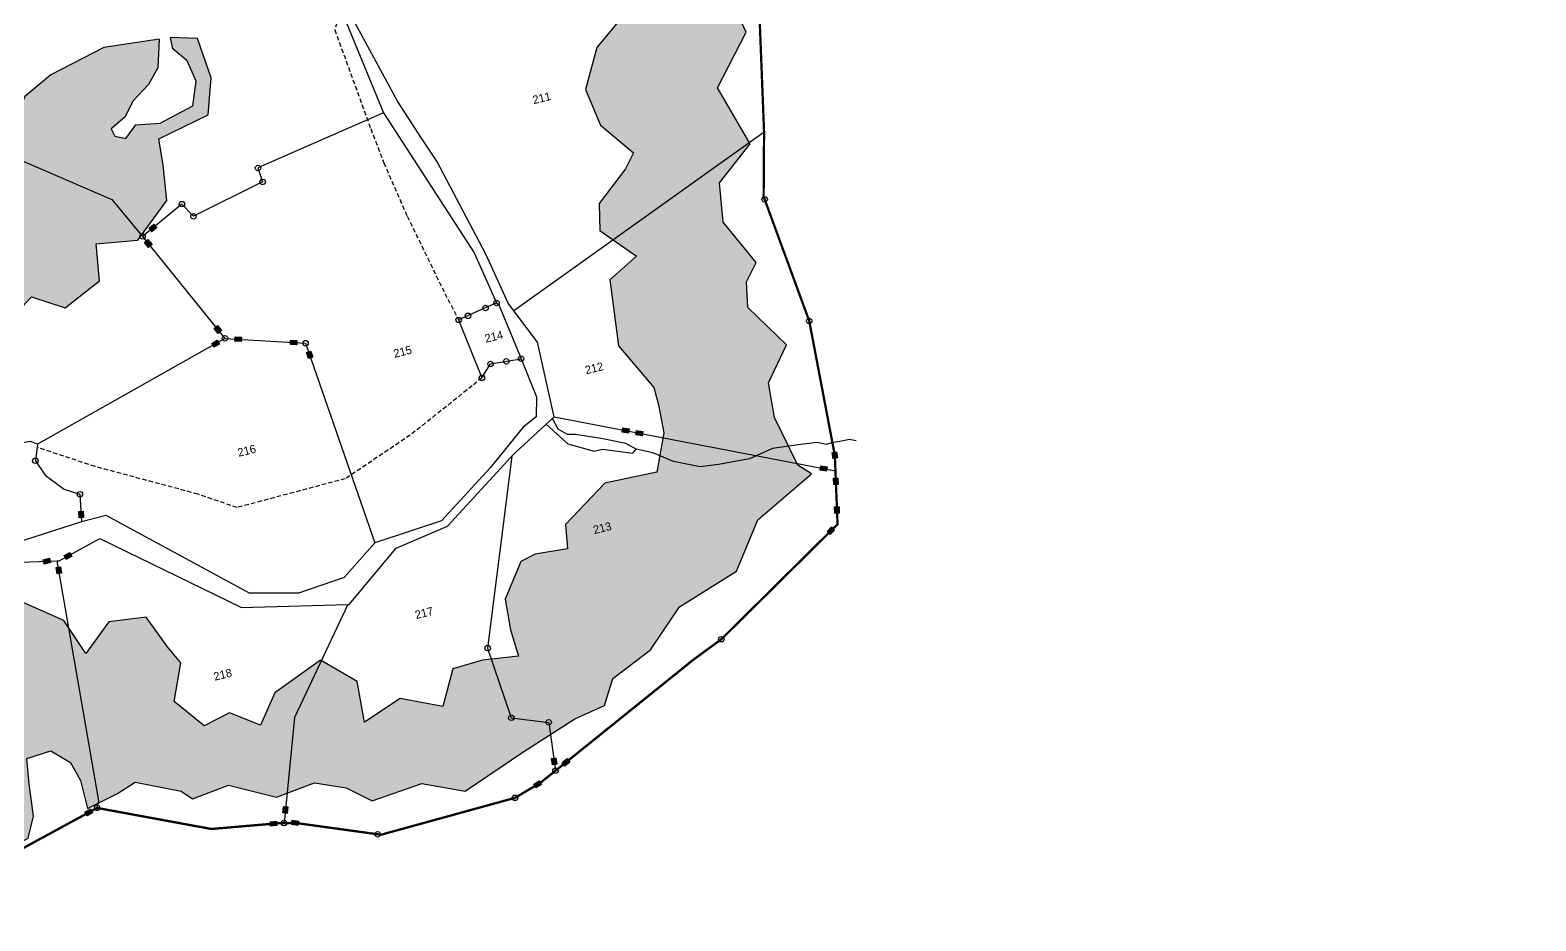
# Model space of a CAD drawing. Header units: metres. Extents: x 314244 to 319090, y 1897847 to 1902845.
# Drawn here: x 317203 to 318906, y 1898064 to 1899071 of the extents above; entities that cross this region are included whole.
import ezdxf

# ---------------------------------------------------------------- set-up
doc = ezdxf.new("R2010")
doc.units = ezdxf.units.M
doc.header["$MEASUREMENT"] = 0
doc.linetypes.add('DASHED', pattern=[0.75, 0.5, -0.25])
for name, color, linetype in [('LINE_FOOTPATH', 1, 'DASHED'), ('LINE_WATER', 4, 'Continuous'), ('POLY_HATCH', 12, 'Continuous'), ('POLY_PARCEL', 6, 'Continuous'), ('POLY_WATER', 4, 'Continuous'), ('SYM_STONE', 1, 'Continuous'), ('TEXT_PARCEL', 7, 'Continuous'), ('V_BOUND_LINE', 7, 'Continuous')]:
    doc.layers.add(name, color=color, linetype=linetype)
doc.styles.add('TEXT_MAP', font='KRDEV050.TTF')

# ---------------------------------------------------------------- blocks, each defined once
blk = doc.blocks.new('STONE')
blk.add_circle((0, 0), 0.851)
blk = doc.blocks.new('STONESQUAREFILLED')
blk.add_hatch(color=256).paths.add_polyline_path([(0.7, -0.48), (0.7, 0.48), (-0.7, 0.48), (-0.7, -0.48)])
blk.add_lwpolyline([(-0.7, 0.48), (0.7, 0.48), (0.7, -0.48), (-0.7, -0.48)], close=True)

msp = doc.modelspace()

# ---------------------------------------------------------------- hatches: boundary and pattern name
at = {"layer": 'POLY_HATCH'}
h = msp.add_hatch(dxfattribs=at)
h.set_pattern_fill('ZIGZAG', color=256, scale=5.181519, angle=13.8093, style=0)
h.set_pattern_definition([(13.80926, (316196.78, 1897551.823), (12.049036, 19.90258), [16.45132, -16.45132]), (103.80926, (316212.756, 1897555.75), (-19.90258, 12.049036), [16.45132, -16.45132])])
h.paths.add_polyline_path([(317980.2, 1899005.3), (318012.7, 1899068.4), (317988.2, 1899121.1), (317992.4, 1899140.9), (318016.4, 1899174.1), (318012.9, 1899186), (318003.2, 1899222.9), (318057, 1899263.4), (318081.1, 1899316), (318090.8, 1899333.5), (318115.2, 1899340.1), (318178.4, 1899303), (318247.2, 1899316.8), (318258.4, 1899362.6), (318295.8, 1899383.3), (318264.7, 1899416.2), (318238.5, 1899440.4), (318219.2, 1899435.4), (318188.5, 1899417.4), (318169, 1899404.1), (318144.8, 1899410), (318132.5, 1899412.1), (318120.3, 1899453.7), (318078.6, 1899451.7), (318026.8, 1899417.1), (318010.5, 1899372), (317973.8, 1899375.3), (317958, 1899350.1), (317961.1, 1899310.9), (317933, 1899264.6), (317925.7, 1899222.7), (317950.8, 1899179.5), (317941.7, 1899167.8), (317909.1, 1899180.5), (317884.6, 1899140), (317889.6, 1899106.8), (317843.7, 1899051.1), (317830.9, 1899003.6), (317847.8, 1898963.3), (317885, 1898931.7), (317876.2, 1898913.9), (317846.3, 1898874.7), (317846.9, 1898844.1), (317888.6, 1898815), (317858.2, 1898788.1), (317868.3, 1898713.6), (317908.2, 1898666.4), (317913.5, 1898647.1), (317919.5, 1898615.4), (317911.6, 1898570.9), (317852.6, 1898558.3), (317808.2, 1898511.7), (317810.6, 1898484.1), (317773.8, 1898478.2), (317757.7, 1898469.9), (317739.9, 1898427.3), (317746, 1898392.5), (317755.1, 1898362.9), (317714.2, 1898358.4), (317680.9, 1898348.4), (317669.4, 1898306.1), (317621.4, 1898315), (317581, 1898288.1), (317572.8, 1898334.3), (317531.1, 1898358.5), (317479.4, 1898321.4), (317463.2, 1898284.8), (317428.4, 1898298.8), (317399.4, 1898284.2), (317365.7, 1898311.6), (317373.2, 1898355.3), (317358, 1898373.5), (317334.1, 1898407.1), (317291.6, 1898401.6), (317265.8, 1898365.9), (317241, 1898403), (317184.7, 1898427.9), (317131, 1898409.1), (317074.3, 1898367), (317063.6, 1898387.5), (317017.9, 1898381.9), (316995.6, 1898335.1), (317006.3, 1898258.3), (317028.2, 1898223), (317054.6, 1898220.1), (317064.5, 1898161.8), (317082.6, 1898141.8), (317164.5, 1898137.6), (317200.5, 1898157.1), (317206.6, 1898182), (317201.8, 1898218.6), (317198.9, 1898247.2), (317226.1, 1898256), (317248.3, 1898242.6), (317259.6, 1898222.3), (317267.6, 1898190.6), (317301.6, 1898207.6), (317321.6, 1898220.6), (317373.7, 1898210.3), (317386.5, 1898201.5), (317427.2, 1898217.2), (317481.3, 1898203.6), (317524.4, 1898219.8), (317560.3, 1898214.2), (317589.6, 1898199.5), (317645.6, 1898218.9), (317694.8, 1898210.3), (317759.8, 1898254.5), (317818.9, 1898292.2), (317852.2, 1898307.2), (317861.7, 1898337.7), (317904.5, 1898370.1), (317937, 1898418.8), (318001.8, 1898459.1), (318025.8, 1898517), (318086.4, 1898568.8), (318071.1, 1898578.8), (318044.5, 1898632.8), (318037.9, 1898671.8), (318058.3, 1898714.9), (318014.6, 1898756.9), (318012.8, 1898786.2), (318023.9, 1898807.7), (317986.6, 1898853.6), (317982.3, 1898898), (318017, 1898942.2)])
h.paths.add_polyline_path([(317378, 1899343.4), (317373.2, 1899366), (317398.5, 1899391.5), (317468.6, 1899435.6), (317460.2, 1899466.6), (317481.5, 1899483.3), (317516.9, 1899486.7), (317534.7, 1899536.4), (317593, 1899559.2), (317607.2, 1899604.9), (317602.1, 1899635.2), (317644.7, 1899634.1), (317662.1, 1899673), (317665.4, 1899713), (317723.3, 1899737.3), (317736.8, 1899785.9), (317728.8, 1899821.6), (317779.3, 1899876.3), (317786.5, 1899906.5), (317882.5, 1899914), (317903.8, 1899936.9), (317918.1, 1899919.6), (317918.5, 1899902.1), (317913.5, 1899875.5), (317920.8, 1899842.7), (317907.9, 1899829.5), (317887.7, 1899808.4), (317881.5, 1899773.8), (317903.9, 1899717.1), (317954.4, 1899684.1), (318022.4, 1899686.2), (318139.1, 1899691.1), (318193.8, 1899716.1), (318235.1, 1899739.3), (318259, 1899705.9), (318292, 1899720.6), (318319.4, 1899753), (318315.5, 1899795.8), (318348.1, 1899792.4), (318417.7, 1899794.6), (318473.4, 1899834), (318489.5, 1899873.2), (318523.5, 1899873.8), (318555.5, 1899931.3), (318569.9, 1899943.8), (318624, 1899960.1), (318635.9, 1900002), (318665.1, 1899993), (318700.1, 1900018.9), (318702.8, 1900034.6), (318745.3, 1900034.8), (318789.1, 1900064.1), (318791.5, 1900071.4), (318816, 1900076.7), (318861.1, 1900095.5), (318878.7, 1900120.8), (318795.5, 1900111.2), (318776.5, 1900113.1), (318738.4, 1900085.2), (318694.2, 1900091.7), (318676.3, 1900089.1), (318644.3, 1900041.1), (318608.5, 1900037.7), (318571.5, 1900005.3), (318527.9, 1900004.7), (318506.4, 1899962.9), (318466.6, 1899932.2), (318424.2, 1899887.7), (318407.1, 1899886.5), (318403.4, 1899908.9), (318377.1, 1899913.2), (318374.1, 1899935.2), (318397.9, 1900004.5), (318433, 1900054.4), (318466.4, 1900120.7), (318487.3, 1900135.9), (318495.5, 1900178.1), (318532.5, 1900215.3), (318528.7, 1900277.2), (318539.7, 1900308), (318579.5, 1900324.3), (318567.1, 1900399.1), (318599, 1900442.2), (318568, 1900483.1), (318546.6, 1900519.1), (318543.2, 1900559.5), (318505.1, 1900590.3), (318495.6, 1900641.2), (318443.4, 1900685.2), (318428.3, 1900753.9), (318361, 1900784), (318326, 1900831), (318275.8, 1900822.9), (318230.1, 1900845.7), (318224.2, 1900823.3), (318219, 1900773.6), (318211.5, 1900758), (318243.1, 1900738.9), (318251, 1900704.3), (318247.6, 1900671.8), (318281.3, 1900654.3), (318289, 1900630.5), (318278.8, 1900596.3), (318306.5, 1900573.8), (318315.6, 1900549.1), (318300.5, 1900500.5), (318327.3, 1900447.8), (318325, 1900415.6), (318289.1, 1900366.7), (318305.4, 1900324.6), (318309.9, 1900289.2), (318283.9, 1900260.7), (318276.9, 1900242.8), (318270, 1900185.5), (318245.2, 1900152.4), (318260.1, 1900108.8), (318254.4, 1900070.9), (318242.9, 1900047.2), (318262.9, 1900016.8), (318256.2, 1899983.4), (318253, 1899949.7), (318280.4, 1899909.2), (318276.5, 1899883.7), (318250.5, 1899864.8), (318244.8, 1899817.3), (318220.8, 1899785.7), (318167.5, 1899756.4), (318161.2, 1899774.6), (318125.1, 1899767.5), (318050, 1899770.6), (318001.4, 1899785.6), (317987.5, 1899800.7), (317987.5, 1899842), (317967.7, 1899866.4), (317970.4, 1899935.9), (317957.5, 1899976.4), (317962.7, 1900035.7), (317940.6, 1900045.2), (317907.6, 1900035.4), (317869.4, 1900051.7), (317836.4, 1900027.4), (317786.3, 1900028.9), (317760.3, 1899990.8), (317725.6, 1899958.9), (317695.8, 1899911.5), (317653.5, 1899886.1), (317643.2, 1899823.2), (317609.1, 1899798.6), (317577, 1899794.9), (317571.6, 1899751.1), (317559.7, 1899723.7), (317503.9, 1899704.6), (317506.7, 1899661.6), (317478.1, 1899628.8), (317446, 1899610.8), (317439.2, 1899572.6), (317382.2, 1899543.6), (317380.2, 1899515), (317361, 1899478.6), (317312.6, 1899433.8), (317321, 1899382.6), (317280.2, 1899326.5), (317302, 1899276.8), (317305.4, 1899245.9), (317295.8, 1899214.3), (317307, 1899151.8), (317321.3, 1899137.4), (317378.6, 1899119.1), (317415.7, 1899094.8), (317467.7, 1899081.8), (317477.2, 1899168.7), (317446, 1899204.8), (317453.7, 1899270.5), (317446, 1899298.6), (317404.3, 1899333.7)])
h.paths.add_polyline_path([(318317.7, 1899916.3), (318305.6, 1899937.5), (318306.7, 1899967.6), (318312.2, 1899985.2), (318313.4, 1900013.3), (318305.4, 1900032.6), (318301.3, 1900056.1), (318305.2, 1900066.9), (318314.5, 1900088.8), (318304.6, 1900115.7), (318297.4, 1900138.5), (318309, 1900151.1), (318319.8, 1900147.2), (318321.3, 1900141.1), (318324.3, 1900135.3), (318333.5, 1900124.5), (318337.3, 1900096), (318354.1, 1900067.4), (318349.8, 1900045.1), (318340.5, 1900029.8), (318341.9, 1900004), (318346.7, 1899964.3), (318338.6, 1899957.4), (318329.7, 1899934)], flags=16)
h.paths.add_polyline_path([(318409.3, 1900315.2), (318404.4, 1900328.7), (318393.3, 1900347.2), (318372.9, 1900380.8), (318390.8, 1900410.3), (318389.4, 1900442.6), (318382.2, 1900465.4), (318355.6, 1900496.7), (318361.2, 1900510.9), (318365.5, 1900526.6), (318366.4, 1900549.7), (318361.5, 1900576.3), (318350.4, 1900594.8), (318330.8, 1900608), (318331.2, 1900619.5), (318334, 1900628.3), (318339, 1900647.6), (318326.8, 1900670.7), (318316.1, 1900687.7), (318300.7, 1900697), (318306.2, 1900714.7), (318298.6, 1900732.4), (318280.2, 1900754), (318259.1, 1900773.3), (318261.5, 1900790.3), (318278, 1900775.2), (318283.3, 1900774.4), (318297.2, 1900777.8), (318319.2, 1900781.6), (318317.2, 1900769.6), (318304.5, 1900761.6), (318304.8, 1900747), (318313.2, 1900732.7), (318325.5, 1900722.7), (318337.8, 1900712.6), (318361.3, 1900710.2), (318377.8, 1900702.8), (318361.2, 1900697.1), (318358.4, 1900681.7), (318365.3, 1900654), (318384.4, 1900622.8), (318420.1, 1900610.3), (318411.3, 1900606.5), (318404.3, 1900601.5), (318398.1, 1900586.9), (318400.7, 1900556.5), (318412.9, 1900526.8), (318425.9, 1900513.7), (318457.9, 1900510.1), (318479.1, 1900523.5), (318491, 1900521.5), (318494.4, 1900501.1), (318505.8, 1900474.5), (318531.5, 1900449.8), (318552.7, 1900437), (318541.5, 1900435.9), (318523, 1900437.9), (318498, 1900439.9), (318467.2, 1900438.9), (318444.1, 1900433.2), (318437, 1900408.6), (318442.3, 1900373.9), (318438.7, 1900348.5), (318422.8, 1900326.7)], flags=16)
h.paths.add_polyline_path([(317298.7, 1898950.7), (317294.3, 1898958.9), (317309.7, 1898972), (317319.1, 1898990.6), (317336.8, 1899008.9), (317347.3, 1899027.8), (317348.6, 1899060.3), (317286.2, 1899051), (317226.1, 1899020), (317196.7, 1898995.5), (317173.7, 1898940.2), (317109.7, 1898920.2), (317103, 1898917.7), (317092, 1898905.7), (317082.5, 1898876.8), (317095.7, 1898842.7), (317111, 1898734.4), (317183.2, 1898746.3), (317204.4, 1898769.2), (317242.4, 1898756.8), (317281.1, 1898787), (317277.3, 1898829), (317324.4, 1898833), (317357.4, 1898878), (317353.2, 1898917.9), (317348.4, 1898947.6), (317404, 1898974.9), (317407.4, 1899016.6), (317392, 1899060.9), (317361.5, 1899062.3), (317364.1, 1899049.4), (317380.2, 1899035.9), (317390.5, 1899012.8), (317386.8, 1898985.1), (317349.7, 1898965.5), (317322.3, 1898963.5), (317311, 1898947.9)], flags=17)
h.paths.add_polyline_path([(316939.2, 1898975), (316989.6, 1898943.3), (317035.3, 1898910.6), (317057.7, 1898912.4), (317067.1, 1898912.3), (317079.4, 1898914.2), (317092.9, 1898921), (317096.7, 1898941.5), (317069.3, 1898972.5), (317067.6, 1899020.6), (317063.4, 1899059.6), (317047.3, 1899088.6), (317027.7, 1899083.1), (316975.5, 1899068.5), (316942.8, 1899058.3), (316940.1, 1899047.6)], flags=17)
h.paths.add_polyline_path([(318458.8, 1899743.6), (318520.7, 1899751.1), (318558, 1899801.5), (318600.8, 1899812.7), (318628.5, 1899851), (318667.3, 1899866.8), (318695.9, 1899878.7), (318721.7, 1899924.9), (318774, 1899937.1), (318775.3, 1899974.4), (318811, 1900014.7), (318863.7, 1900031.1), (318905.7, 1900096.6), (318895, 1900106.2), (318864.9, 1900083.1), (318846.4, 1900041.5), (318800.4, 1900049.1), (318760.8, 1900002.3), (318744.8, 1899990.6), (318751.5, 1899969.9), (318749.9, 1899949.6), (318737, 1899948.4), (318724.7, 1899953.5), (318707.6, 1899957.3), (318693.8, 1899951.9), (318687.1, 1899938.2), (318684.6, 1899915.4), (318678.6, 1899886.7), (318666.9, 1899880.8), (318650, 1899879.7), (318629.1, 1899874.5), (318616.7, 1899863.4), (318602.4, 1899843.8), (318589.3, 1899827.5), (318581.9, 1899828.7), (318568.6, 1899825.4), (318549.3, 1899813.6), (318536.2, 1899797.3), (318518.5, 1899766.7), (318490.7, 1899760.9), (318467.9, 1899763.3), (318442.9, 1899758.2), (318442.9, 1899762.3), (318459.1, 1899770.3), (318491.6, 1899776.5), (318492.6, 1899782.7), (318476.3, 1899789.1), (318449.2, 1899808.4), (318405.5, 1899786.9), (318368.3, 1899770.3), (318360.3, 1899751.3), (318362.9, 1899682.9), (318424.2, 1899647.6), (318461.4, 1899677), (318459.4, 1899687.1), (318433.8, 1899712.9)])

# ---------------------------------------------------------------- linework, layer by layer
at = {"layer": 'LINE_FOOTPATH', "ltscale": 10}
for points in [[(317551.7, 1899085.7), (317547.3, 1899070.9), (317587.9, 1898959.2), (317602.8, 1898920.5), (317629.2, 1898860.3), (317671.8, 1898772.9), (317687.4, 1898743)], [(317713.7, 1898677.5), (317702.8, 1898668.6), (317632.7, 1898612.7), (317559.2, 1898563.4), (317500.9, 1898548), (317436.9, 1898530.8), (317392.5, 1898546), (317276.3, 1898577.2), (317210.6, 1898598.9)]]:
    msp.add_lwpolyline(points, dxfattribs=at)
at = {"layer": 'LINE_WATER'}
for points in [[(318110.1, 1898604.3), (318110.1, 1898604.3), (318103.1, 1898602.3), (318093, 1898604.5), (318071.4, 1898601.8), (318042.5, 1898597.6), (318016.2, 1898586.1), (317981.3, 1898579.4), (317960.7, 1898576.9), (317930.4, 1898582.8), (317907, 1898592.7), (317888.2, 1898596.9)], [(318110.1, 1898604.3), (318113.6, 1898605), (318122.5, 1898606.8), (318129.1, 1898608.2), (318137, 1898606.5)]]:
    msp.add_lwpolyline(points, dxfattribs=at)
at = {"layer": 'POLY_HATCH'}
for points in [[(317889.6, 1899106.8), (317843.7, 1899051.1), (317830.9, 1899003.6), (317847.8, 1898963.3), (317885, 1898931.7), (317876.2, 1898913.9), (317846.3, 1898874.7), (317846.9, 1898844.1), (317888.6, 1898815), (317858.2, 1898788.1), (317868.3, 1898713.6), (317908.2, 1898666.4), (317913.5, 1898647.1), (317919.5, 1898615.4), (317911.6, 1898570.9), (317852.6, 1898558.3), (317808.2, 1898511.7), (317810.6, 1898484.1), (317773.8, 1898478.2), (317757.7, 1898469.9), (317739.9, 1898427.3), (317746, 1898392.5), (317755.1, 1898362.9), (317714.2, 1898358.4), (317680.9, 1898348.4), (317669.4, 1898306.1), (317621.4, 1898315), (317581, 1898288.1), (317572.8, 1898334.3), (317531.1, 1898358.5), (317479.4, 1898321.4), (317463.2, 1898284.8)], [(318071.1, 1898578.8), (318044.5, 1898632.8), (318037.9, 1898671.8), (318058.3, 1898714.9), (318014.6, 1898756.9), (318012.8, 1898786.2), (318023.9, 1898807.7), (317986.6, 1898853.6), (317982.3, 1898898), (318017, 1898942.2), (317980.2, 1899005.3), (318012.7, 1899068.4), (317988.2, 1899121.1)], [(317082.5, 1898876.8), (317095.7, 1898842.7), (317111, 1898734.4), (317183.2, 1898746.3), (317204.4, 1898769.2), (317242.4, 1898756.8), (317281.1, 1898787), (317277.3, 1898829), (317324.4, 1898833), (317357.4, 1898878), (317353.2, 1898917.9), (317348.4, 1898947.6), (317404, 1898974.9), (317407.4, 1899016.6), (317392, 1899060.9), (317361.4, 1899062.3)], [(317348.6, 1899060.3), (317286.2, 1899051), (317226.1, 1899020), (317196.7, 1898995.5), (317173.7, 1898940.2), (317109.7, 1898920.2)], [(317348.6, 1899060.3), (317347.3, 1899027.8), (317336.8, 1899008.9), (317319.1, 1898990.6), (317309.7, 1898972), (317294.3, 1898958.9), (317298.7, 1898950.7), (317311, 1898947.9), (317322.3, 1898963.5), (317349.7, 1898965.5), (317386.8, 1898985.1), (317390.5, 1899012.8), (317380.2, 1899035.9), (317364.1, 1899049.4), (317361.5, 1899062.3)], [(317267.6, 1898190.6), (317301.6, 1898207.6), (317321.6, 1898220.6), (317373.7, 1898210.3), (317386.5, 1898201.5), (317427.2, 1898217.2), (317481.3, 1898203.6), (317524.4, 1898219.8), (317560.3, 1898214.2), (317589.6, 1898199.5), (317645.6, 1898218.9), (317694.8, 1898210.3), (317759.8, 1898254.5), (317818.9, 1898292.2), (317852.2, 1898307.2), (317861.7, 1898337.7), (317904.5, 1898370.1), (317937, 1898418.8), (318001.8, 1898459.1), (318025.8, 1898517), (318086.4, 1898568.8), (318071.1, 1898578.8)], [(317463.2, 1898284.8), (317428.4, 1898298.8), (317399.4, 1898284.2), (317365.7, 1898311.6), (317373.2, 1898355.3), (317358, 1898373.5), (317334.1, 1898407.1), (317291.6, 1898401.6), (317265.8, 1898365.9), (317241, 1898403), (317184.7, 1898427.9), (317131, 1898409.1), (317074.3, 1898367), (317063.6, 1898387.5), (317017.9, 1898381.9), (316995.6, 1898335.1), (317006.3, 1898258.3), (317028.2, 1898223), (317054.6, 1898220.1), (317064.5, 1898161.8), (317082.6, 1898141.8), (317164.5, 1898137.6), (317200.5, 1898157.1)], [(317200.5, 1898157.1), (317206.6, 1898182), (317201.8, 1898218.6), (317198.9, 1898247.2), (317226.1, 1898256), (317248.3, 1898242.6), (317259.6, 1898222.3), (317267.6, 1898190.6)]]:
    msp.add_lwpolyline(points, dxfattribs=at)
at = {"layer": 'POLY_PARCEL'}
for points in [[(317602.3, 1898977.1), (317460.4, 1898914.7), (317465.7, 1898899), (317387.5, 1898860.1), (317374.4, 1898873.9), (317329.9, 1898837.3)], [(317114, 1898954.4), (317170.3, 1898932.9), (317295, 1898879.1), (317329.9, 1898837.3)], [(318032.8, 1898955.1), (317749.9, 1898753.2)], [(317329.9, 1898837.3), (317423.1, 1898722.1)], [(317730.3, 1898762.1), (317687.4, 1898743), (317713.7, 1898677.5), (317723.5, 1898693.2), (317758, 1898699.1)], [(317423.1, 1898722.1), (317211.1, 1898602.5)], [(317423.1, 1898722.1), (317514.3, 1898716.7), (317592.6, 1898491)], [(317795.5, 1898633.3), (318113.5, 1898572.5)], [(317211.1, 1898602.5), (317203, 1898605.7), (317185.4, 1898602.4), (317148.4, 1898626.3), (317135.7, 1898621), (317109, 1898629.3)], [(317211.1, 1898602.5), (317208.7, 1898583.7), (317219.9, 1898567.6), (317241.4, 1898551.5), (317259, 1898545.9), (317261, 1898514.7)], [(317747.7, 1898589), (317720.2, 1898372), (317746.8, 1898293.2), (317789.2, 1898288), (317796.9, 1898233.3)], [(317278.5, 1898191.3), (317280.3, 1898199.5), (317233.3, 1898470.7)], [(317561.9, 1898421.1), (317501.7, 1898293.6), (317489.9, 1898174.1)]]:
    msp.add_lwpolyline(points, dxfattribs=at)
at = {"layer": 'POLY_WATER'}
for points in [[(317749.9, 1898753.2), (317743.3, 1898762), (317718.5, 1898816.4), (317662.6, 1898922.4), (317644.8, 1898949.4), (317618.1, 1898990.1), (317567.9, 1899083.3), (317564.3, 1899093.9), (317551.1, 1899138.7)], [(317555.5, 1899084.9), (317560.1, 1899079.7), (317602.3, 1898977.1)], [(317602.3, 1898977.1), (317705.1, 1898818.9), (317730.3, 1898762.1)], [(317730.3, 1898762.1), (317732.9, 1898760.2), (317758, 1898699.1)], [(317795.5, 1898633.3), (317776.5, 1898717.7), (317749.9, 1898753.2)], [(317758, 1898699.1), (317775.4, 1898656), (317775.2, 1898633.5), (317760.4, 1898621.7), (317723.2, 1898575.6), (317668, 1898515.7), (317592.6, 1898491)], [(317786.4, 1898625), (317793.6, 1898631.6)], [(317793.6, 1898631.6), (317795.5, 1898633.3)], [(317888.2, 1898596.9), (317876.3, 1898603.3), (317848.6, 1898608.9), (317819.5, 1898613.5), (317810.4, 1898613.5), (317800.1, 1898619.4), (317793.6, 1898631.6)], [(317747.7, 1898589), (317751.5, 1898593.1), (317786.4, 1898625)], [(317786.4, 1898625), (317810.7, 1898603), (317840.6, 1898594.7), (317850.2, 1898596.9), (317884.5, 1898592.2), (317888.2, 1898596.9)], [(317561.9, 1898421.1), (317563.5, 1898421.1), (317616.6, 1898485), (317674.6, 1898509.9), (317747.7, 1898589)], [(317261, 1898514.7), (317175.4, 1898487.3), (317065.3, 1898488.6)], [(317592.6, 1898491), (317557.8, 1898451.6), (317506.1, 1898434.1), (317450.7, 1898434), (317288.6, 1898521.7), (317261, 1898514.7)], [(317233.3, 1898470.7), (317235.6, 1898470.8), (317281.7, 1898496), (317441.7, 1898418), (317561.9, 1898421.1)], [(316953.8, 1898411.3), (316981.4, 1898444.6), (317079.2, 1898465), (317233.3, 1898470.7)]]:
    msp.add_lwpolyline(points, dxfattribs=at)
at = {"layer": 'V_BOUND_LINE', "const_width": 2.59}
for points in [[(318025.6, 1899152.1), (318025.1, 1899151.3), (318032.8, 1898955.1)], [(318032.8, 1898955.1), (318032.3, 1898882.4), (318083.9, 1898741.7), (318112.8, 1898590), (318113.5, 1898572.5)], [(318113.5, 1898572.5), (318115.9, 1898512), (317984.5, 1898382), (317952.4, 1898358.5), (317796.9, 1898233.3)], [(317796.9, 1898233.3), (317780.1, 1898219.9), (317751.1, 1898202.7), (317599.6, 1898161), (317502.3, 1898174.4), (317489.9, 1898174.1)], [(317278.5, 1898191.3), (317179.7, 1898137.6), (317099.4, 1898079.3), (317070.7, 1898070), (317063, 1898064.9)], [(317489.9, 1898174.1), (317483.7, 1898174), (317407.7, 1898167.5), (317278.5, 1898191.3)]]:
    msp.add_lwpolyline(points, dxfattribs=at)

# ---------------------------------------------------------------- block references
at = {"layer": 'SYM_STONE'}
for name, p, xscale, yscale, zscale, rotation in [('STONE', (317460.4, 1898914.7), 3.627062953064763, 3.627062953064763, 3.627062953064763, 13.80925698657685), ('STONE', (317465.7, 1898899), 3.627062953064763, 3.627062953064763, 3.627062953064763, 13.80925698657685), ('STONE', (317374.4, 1898873.9), 3.627062953064763, 3.627062953064763, 3.627062953064763, 13.80925698657685), ('STONE', (318033.5, 1898879.2), 3.627062953064763, 3.627062953064763, 3.627062953064763, 13.80925698657685), ('STONE', (317387.5, 1898860.1), 3.627062953064763, 3.627062953064763, 3.627062953064763, 13.80925698657685), ('STONE', (317329.9, 1898837.3), 3.627062953064763, 3.627062953064763, 3.627062953064763, 13.80925698657685), ('STONESQUAREFILLED', (317341.6, 1898846.9), 5.181518504378234, 5.181518504378234, 5.181518504378234, 39.48791842407479), ('STONESQUAREFILLED', (317336.4, 1898829.3), 5.181518504378234, 5.181518504378234, 5.181518504378234, 308.9864813123177), ('STONE', (317697.9, 1898747.6), 3.627062953064763, 3.627062953064763, 3.627062953064763, 13.80925698657685), ('STONE', (317717.8, 1898756.5), 3.627062953064763, 3.627062953064763, 3.627062953064763, 13.80925698657685), ('STONE', (317730.3, 1898762.1), 3.627062953064763, 3.627062953064763, 3.627062953064763, 13.80925698657685), ('STONESQUAREFILLED', (317415.1, 1898732.1), 5.181518504378233, 5.181518504378233, 5.181518504378233, 128.9864813123169), ('STONE', (317687.4, 1898743), 3.627062953064763, 3.627062953064763, 3.627062953064763, 13.80925698657685), ('STONE', (318083.9, 1898741.7), 3.627062953064763, 3.627062953064763, 3.627062953064763, 13.80925698657685), ('STONESQUAREFILLED', (317412.5, 1898716.1), 5.181518504378233, 5.181518504378233, 5.181518504378233, 209.4255981833084), ('STONE', (317423.1, 1898722.1), 3.627062953064763, 3.627062953064763, 3.627062953064763, 13.80925698657685), ('STONESQUAREFILLED', (317438.1, 1898721.2), 5.181518504378234, 5.181518504378234, 5.181518504378234, 356.5985444593975), ('STONESQUAREFILLED', (317500.8, 1898717.5), 5.181518504378233, 5.181518504378233, 5.181518504378233, 176.5985444593968), ('STONE', (317514.3, 1898716.7), 3.627062953064763, 3.627062953064763, 3.627062953064763, 13.80925698657685), ('STONESQUAREFILLED', (317518.9, 1898703.5), 5.181518504378233, 5.181518504378233, 5.181518504378233, 289.1189061068383), ('STONE', (317741.3, 1898696.2), 3.627062953064763, 3.627062953064763, 3.627062953064763, 13.80925698657685), ('STONE', (317758, 1898699.1), 3.627062953064763, 3.627062953064763, 3.627062953064763, 13.80925698657685), ('STONE', (317713.7, 1898677.5), 3.627062953064763, 3.627062953064763, 3.627062953064763, 13.80925698657685), ('STONE', (317723.5, 1898693.2), 3.627062953064763, 3.627062953064763, 3.627062953064763, 13.80925698657685), ('STONE', (317208.7, 1898583.7), 3.627062953064763, 3.627062953064763, 3.627062953064763, 13.80925698657685), ('STONESQUAREFILLED', (318112.8, 1898590), 5.181518504378233, 5.181518504378233, 5.181518504378233, 100.7817694463524), ('STONESQUAREFILLED', (318100.3, 1898575), 5.181518504378234, 5.181518504378234, 5.181518504378234, 172.6076725410194), ('STONESQUAREFILLED', (318114, 1898560.5), 5.181518504378233, 5.181518504378233, 5.181518504378233, 272.2290267746789), ('STONE', (317259, 1898545.9), 3.627062953064763, 3.627062953064763, 3.627062953064763, 13.80925698657685), ('STONESQUAREFILLED', (318115.2, 1898528), 5.181518504378235, 5.181518504378235, 5.181518504378235, 92.22902677467906), ('STONESQUAREFILLED', (317260.5, 1898522.9), 5.181518504378233, 5.181518504378233, 5.181518504378233, 93.63419782486646), ('STONESQUAREFILLED', (318108.3, 1898504.6), 5.181518504378234, 5.181518504378234, 5.181518504378234, 224.6972654614577), ('STONESQUAREFILLED', (317245.5, 1898476.2), 5.181518504378234, 5.181518504378234, 5.181518504378234, 28.71080513553539), ('STONESQUAREFILLED', (317221.6, 1898470.3), 5.181518504378234, 5.181518504378234, 5.181518504378234, 13.80925698657685), ('STONESQUAREFILLED', (317235.2, 1898459.9), 5.181518504378233, 5.181518504378233, 5.181518504378233, 279.8329025971267), ('STONE', (317720.2, 1898372), 3.627062953064763, 3.627062953064763, 3.627062953064763, 13.80925698657685), ('STONE', (317984.5, 1898382), 3.627062953064763, 3.627062953064763, 3.627062953064763, 13.80925698657685), ('STONE', (317746.8, 1898293.2), 3.627062953064763, 3.627062953064763, 3.627062953064763, 13.80925698657685), ('STONE', (317789.2, 1898288), 3.627062953064763, 3.627062953064763, 3.627062953064763, 13.80925698657685), ('STONESQUAREFILLED', (317795.4, 1898244), 5.181518504378233, 5.181518504378233, 5.181518504378233, 97.98283176857919), ('STONESQUAREFILLED', (317808.9, 1898242.8), 5.181518504378233, 5.181518504378233, 5.181518504378233, 38.41053171787465), ('STONESQUAREFILLED', (317776.7, 1898217.9), 5.181518504378234, 5.181518504378234, 5.181518504378234, 30.82464725770668), ('STONE', (317796.9, 1898233.3), 3.627062953064763, 3.627062953064763, 3.627062953064763, 13.80925698657685), ('STONE', (317751.1, 1898202.7), 3.627062953064763, 3.627062953064763, 3.627062953064763, 13.80925698657685), ('STONESQUAREFILLED', (317269.1, 1898186.2), 5.181518504378234, 5.181518504378234, 5.181518504378234, 208.5232905167197), ('STONE', (317278.5, 1898191.3), 3.627062953064763, 3.627062953064763, 3.627062953064763, 13.80925698657685), ('STONESQUAREFILLED', (317491.4, 1898189), 5.181518504378234, 5.181518504378234, 5.181518504378234, 84.40614406939876), ('STONESQUAREFILLED', (317478, 1898173.5), 5.181518504378234, 5.181518504378234, 5.181518504378234, 184.9220565889114), ('STONE', (317489.9, 1898174.1), 3.627062953064763, 3.627062953064763, 3.627062953064763, 13.80925698657685), ('STONESQUAREFILLED', (317502.3, 1898174.4), 5.181518504378234, 5.181518504378234, 5.181518504378234, 352.1653611156039), ('STONE', (317595.8, 1898161.5), 3.627062953064763, 3.627062953064763, 3.627062953064763, 13.80925698657685)]:
    msp.add_blockref(name, p, dxfattribs=dict(at, xscale=xscale, yscale=yscale, zscale=zscale, rotation=rotation))
at = {"layer": 'SYM_STONE', "ltscale": 10, "xscale": 5.181518504378233, "yscale": 5.181518504378233, "zscale": 5.181518504378233}
for p, rotation in [((317876.2, 1898617.9), 169.1677553073179), ((317891.8, 1898614.9), 349.1677553073183)]:
    msp.add_blockref('STONESQUAREFILLED', p, dxfattribs=dict(at, rotation=rotation))

# ---------------------------------------------------------------- texts
at = {"layer": 'TEXT_PARCEL', "style": 'TEXT_MAP'}
for s, p in [('211', (317772.3, 1898986.8)), ('214', (317718.2, 1898717.1)), ('215', (317615, 1898700.1)), ('212', (317831.6, 1898681.4)), ('216', (317438.7, 1898588.2)), ('213', (317840.8, 1898500.8)), ('217', (317639.3, 1898404.7)), ('218', (317411.6, 1898335))]:
    msp.add_text(s, height=9.33, rotation=13.8093, dxfattribs=at).set_placement(p)

doc.saveas('drawing.dxf')
